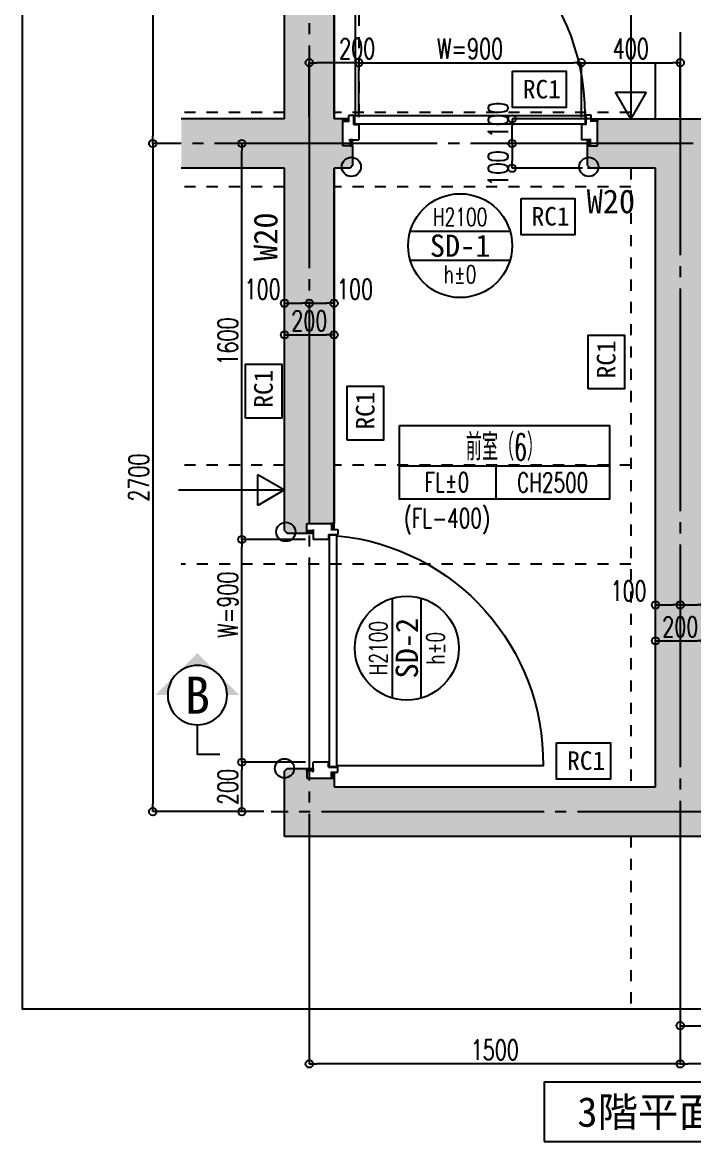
# Model space of a CAD drawing. Extents: x -229451 to 47804, y -161247 to 19812.
# Drawn here: x 10228 to 12942, y 2823 to 7345 of the extents above; entities that cross this region are included whole.
import ezdxf
from ezdxf.enums import TextEntityAlignment as Align

# ---------------------------------------------------------------- set-up
doc = ezdxf.new("R2010")
doc.units = 0
doc.header["$LTSCALE"] = 450
doc.linetypes.add('CENTER2', pattern=[2.3, 2, -0.1, 0.1, -0.1])
doc.linetypes.add('HIDDEN3', pattern=[0.2, 0.1, -0.1])
doc.layers.get('0').update_dxf_attribs({"linetype": 'CONTINUOUS'})
doc.layers.get('DEFPOINTS').update_dxf_attribs({"linetype": 'CONTINUOUS'})
doc.layers.add('E0_図面枠B_OFF', color=255, linetype='CONTINUOUS', plot=False)
for name, color, linetype in [('E1_文字（平天）', 3, 'CONTINUOUS'), ('E2_室名', 40, 'CONTINUOUS'), ('E6_面取り記号', 4, 'CONTINUOUS'), ('G1_ハッチング', 251, 'CONTINUOUS'), ('H寸法', 3, 'CONTINUOUS'), ('IB_壁芯', 2, 'CENTER2'), ('IC1_寸法', 3, 'CONTINUOUS'), ('ID1_躯体', 7, 'CONTINUOUS'), ('ID7_打放し表示', 231, 'UTILDN'), ('JA4_壁記号', 4, 'CONTINUOUS'), ('JA5_壁仕上記号', 4, 'CONTINUOUS'), ('JA6_建具記号', 4, 'CONTINUOUS'), ('JA7_切断記号', 241, 'CONTINUOUS'), ('JJ1_建具', 1, 'CONTINUOUS'), ('JJ2_建具枠', 3, 'CONTINUOUS'), ('JK1_家具', 1, 'CONTINUOUS'), ('KA2_躯体見下線_梁点線', 8, 'HIDDEN3')]:
    doc.layers.add(name, color=color, linetype=linetype)
doc.styles.add('toda-A (0.7)', font='romans.shx', dxfattribs={"width": 0.7, "bigfont": 'extfont.shx'})
doc.styles.add('toda-G', font='')
doc.styles.get('toda-G').set_extended_font_data('MS Gothic')
doc.linetypes.add('UTILDN', pattern='A,5e-13,[130,ltypeshp.shx,S=0.45,R=0,X=0,Y=-0.45],0,-3', length=3)
doc.dimstyles.new('toda 1：30', dxfattribs={"dimscale": 30, "dimtxt": 2.7, "dimasz": 1, "dimexe": 0, "dimexo": 1, "dimgap": 0, "dimtad": 0, "dimdec": 3, "dimzin": 12, "dimdsep": 46, "dimtxsty": 'toda-A (0.7)', "dimblk": 'ORIGIN', "dimcen": 2.5, "dimclrd": 256, "dimclre": 256, "dimclrt": 7, "dimadec": 0, "dimazin": 0, "dimtfac": 1, "dimtdec": 3, "dimtix": 1, "dimtmove": 2, "dimatfit": 3, "dimldrblk": 'ORIGIN', "dimfxl": 0, "dimtvp": 0.7, "dimtolj": 1, "dimtzin": 0, "dimarcsym": 0})

# ---------------------------------------------------------------- blocks, each defined once
blk = doc.blocks.new('建具符号')
at = {"layer": 'JA6_建具記号'}
for p, q in [((-336.2, 97.2), (336.2, 97.2)), ((-336.2, -97.2), (336.2, -97.2))]:
    blk.add_line(p, q, dxfattribs=at)
blk.add_circle((0, 0), 350, dxfattribs=at)
at = {"layer": 'JA6_建具記号', "style": 'toda-A (0.7)', "width": 0.7}
for tag, p in [('開口高さ', (0, 192.8)), ('開口下端', (0, -192.8))]:
    blk.add_attdef(tag, text='', height=120, dxfattribs=at).set_placement(p, align=Align.MIDDLE)
at = {"layer": 'JA6_建具記号', "style": 'toda-G'}
blk.add_attdef('建具符号', text='', height=150, dxfattribs=at).set_placement((0, 0), align=Align.MIDDLE)
blk = doc.blocks.new('_Origin')
at = {"color": 0, "linetype": 'ByBlock', "lineweight": -2}
blk.add_line((0, 0), (-1, 0), dxfattribs=at)
blk.add_circle((0, 0), 0.5, dxfattribs=at)
blk = doc.blocks.new('*D107')
at = {"layer": 'DEFPOINTS', "color": 0, "transparency": 16777216}
for p in [(11115, 4355.9), (11402.8, 4355.9), (11233.4, 4155.9)]:
    blk.add_point(p, dxfattribs=at)
at = {"layer": 'H寸法', "linetype": 'CENTER2', "lineweight": -2, "transparency": 16777216}
for p, q in [((11372.8, 4355.9), (11115, 4355.9)), ((11203.4, 4155.9), (11115, 4155.9))]:
    blk.add_line(p, q, dxfattribs=at)
at = {"layer": 'H寸法', "lineweight": -2, "transparency": 16777216}
blk.add_line((11115, 4185.9), (11115, 4325.9), dxfattribs=at)
at = {"layer": 'H寸法', "lineweight": -2, "transparency": 16777216, "xscale": 30, "yscale": 30, "zscale": 30}
for p, rotation in [((11115, 4355.9), 90), ((11115, 4155.9), 270)]:
    blk.add_blockref('_Origin', p, dxfattribs=dict(at, rotation=rotation))
at = {"layer": 'H寸法', "color": 7, "transparency": 16777216, "insert": (11058.3, 4255.9), "char_height": 81, "attachment_point": 5, "rotation": 90, "style": 'toda-A (0.7)'}
blk.add_mtext('\\A1;200', dxfattribs=at)
blk = doc.blocks.new('*D108')
at = {"layer": 'DEFPOINTS', "color": 0, "transparency": 16777216}
for p in [(11115, 5255.9), (11402.8, 5255.9), (11402.8, 4355.9)]:
    blk.add_point(p, dxfattribs=at)
at = {"layer": 'IC1_寸法', "lineweight": -2, "transparency": 16777216}
for p, q in [((11372.8, 5255.9), (11115, 5255.9)), ((11115, 4385.9), (11115, 5225.9)), ((11372.8, 4355.9), (11115, 4355.9))]:
    blk.add_line(p, q, dxfattribs=at)
at = {"layer": 'IC1_寸法', "lineweight": -2, "transparency": 16777216, "xscale": 30, "yscale": 30, "zscale": 30}
for p, rotation in [((11115, 5255.9), 90), ((11115, 4355.9), 270)]:
    blk.add_blockref('_Origin', p, dxfattribs=dict(at, rotation=rotation))
at = {"layer": 'IC1_寸法', "color": 7, "transparency": 16777216, "insert": (11058.3, 4992.4), "char_height": 81, "attachment_point": 5, "rotation": 90, "style": 'toda-A (0.7)'}
blk.add_mtext('\\A1;W=900', dxfattribs=at)
blk = doc.blocks.new('*D109')
at = {"layer": 'DEFPOINTS', "color": 0, "transparency": 16777216}
for p in [(11115, 6855.9), (11161.2, 6855.9), (11402.8, 5255.9)]:
    blk.add_point(p, dxfattribs=at)
at = {"layer": 'H寸法', "linetype": 'CENTER2', "lineweight": -2, "transparency": 16777216}
for p, q in [((11131.2, 6855.9), (11115, 6855.9)), ((11372.8, 5255.9), (11115, 5255.9))]:
    blk.add_line(p, q, dxfattribs=at)
at = {"layer": 'H寸法', "lineweight": -2, "transparency": 16777216}
blk.add_line((11115, 5285.9), (11115, 6825.9), dxfattribs=at)
at = {"layer": 'H寸法', "lineweight": -2, "transparency": 16777216, "xscale": 30, "yscale": 30, "zscale": 30}
for p, rotation in [((11115, 6855.9), 90), ((11115, 5255.9), 270)]:
    blk.add_blockref('_Origin', p, dxfattribs=dict(at, rotation=rotation))
at = {"layer": 'H寸法', "color": 7, "transparency": 16777216, "insert": (11058.3, 6055.9), "char_height": 81, "attachment_point": 5, "rotation": 90, "style": 'toda-A (0.7)'}
blk.add_mtext('\\A1;1600', dxfattribs=at)
blk = doc.blocks.new('*D113')
at = {"layer": 'DEFPOINTS', "color": 0, "transparency": 16777216}
for p in [(12787.8, 5029), (12887.8, 5029), (12887.8, 4991.3)]:
    blk.add_point(p, dxfattribs=at)
at = {"layer": 'H寸法', "linetype": 'CENTER2', "lineweight": -2, "transparency": 16777216}
for p, q in [((12787.8, 4999), (12787.8, 4991.3)), ((12887.8, 4999), (12887.8, 4991.3))]:
    blk.add_line(p, q, dxfattribs=at)
at = {"layer": 'H寸法', "lineweight": -2, "transparency": 16777216}
blk.add_line((12817.8, 4991.3), (12857.8, 4991.3), dxfattribs=at)
at = {"layer": 'H寸法', "lineweight": -2, "transparency": 16777216, "xscale": 30, "yscale": 30, "zscale": 30, "rotation": 180}
blk.add_blockref('_Origin', (12787.8, 4991.3), dxfattribs=at)
at = {"layer": 'H寸法', "lineweight": -2, "transparency": 16777216, "xscale": 30, "yscale": 30, "zscale": 30}
blk.add_blockref('_Origin', (12887.8, 4991.3), dxfattribs=at)
at = {"layer": 'H寸法', "color": 7, "transparency": 16777216, "insert": (12678.7, 5048), "char_height": 81, "attachment_point": 5, "style": 'toda-A (0.7)'}
blk.add_mtext('\\A1;100', dxfattribs=at)
blk = doc.blocks.new('*D114')
at = {"layer": 'DEFPOINTS', "color": 0, "transparency": 16777216}
for p in [(12887.8, 5029), (12987.8, 5029), (12987.8, 4991.3)]:
    blk.add_point(p, dxfattribs=at)
at = {"layer": 'H寸法', "linetype": 'CENTER2', "lineweight": -2, "transparency": 16777216}
for p, q in [((12887.8, 4999), (12887.8, 4991.3)), ((12987.8, 4999), (12987.8, 4991.3))]:
    blk.add_line(p, q, dxfattribs=at)
at = {"layer": 'H寸法', "lineweight": -2, "transparency": 16777216}
blk.add_line((12917.8, 4991.3), (12957.8, 4991.3), dxfattribs=at)
at = {"layer": 'H寸法', "lineweight": -2, "transparency": 16777216, "xscale": 30, "yscale": 30, "zscale": 30, "rotation": 180}
blk.add_blockref('_Origin', (12887.8, 4991.3), dxfattribs=at)
at = {"layer": 'H寸法', "lineweight": -2, "transparency": 16777216, "xscale": 30, "yscale": 30, "zscale": 30}
blk.add_blockref('_Origin', (12987.8, 4991.3), dxfattribs=at)
at = {"layer": 'H寸法', "color": 7, "transparency": 16777216, "insert": (13097.4, 5048), "char_height": 81, "attachment_point": 5, "style": 'toda-A (0.7)'}
blk.add_mtext('\\A1;100', dxfattribs=at)
blk = doc.blocks.new('*D115')
at = {"layer": 'DEFPOINTS', "color": 0, "transparency": 16777216}
for p in [(12787.8, 4871.4), (12987.8, 4871.4), (12987.8, 4846.3)]:
    blk.add_point(p, dxfattribs=at)
at = {"layer": 'H寸法', "linetype": 'CENTER2', "lineweight": -2, "transparency": 16777216}
for p, q in [((12787.8, 4841.4), (12787.8, 4846.3)), ((12987.8, 4841.4), (12987.8, 4846.3))]:
    blk.add_line(p, q, dxfattribs=at)
at = {"layer": 'H寸法', "lineweight": -2, "transparency": 16777216}
blk.add_line((12817.8, 4846.3), (12957.8, 4846.3), dxfattribs=at)
at = {"layer": 'H寸法', "lineweight": -2, "transparency": 16777216, "xscale": 30, "yscale": 30, "zscale": 30, "rotation": 180}
blk.add_blockref('_Origin', (12787.8, 4846.3), dxfattribs=at)
at = {"layer": 'H寸法', "lineweight": -2, "transparency": 16777216, "xscale": 30, "yscale": 30, "zscale": 30}
blk.add_blockref('_Origin', (12987.8, 4846.3), dxfattribs=at)
at = {"layer": 'H寸法', "color": 7, "transparency": 16777216, "insert": (12887.8, 4903), "char_height": 81, "attachment_point": 5, "style": 'toda-A (0.7)'}
blk.add_mtext('\\A1;200', dxfattribs=at)
blk = doc.blocks.new('*D123')
at = {"layer": 'DEFPOINTS', "color": 0, "transparency": 16777216}
for p in [(11287.8, 6237.4), (11387.8, 6237.4), (11387.8, 6210.3)]:
    blk.add_point(p, dxfattribs=at)
at = {"layer": 'H寸法', "linetype": 'CENTER2', "lineweight": -2, "transparency": 16777216}
for p, q in [((11287.8, 6207.4), (11287.8, 6210.3)), ((11387.8, 6207.4), (11387.8, 6210.3))]:
    blk.add_line(p, q, dxfattribs=at)
at = {"layer": 'H寸法', "lineweight": -2, "transparency": 16777216}
blk.add_line((11317.8, 6210.3), (11357.8, 6210.3), dxfattribs=at)
at = {"layer": 'H寸法', "lineweight": -2, "transparency": 16777216, "xscale": 30, "yscale": 30, "zscale": 30, "rotation": 180}
blk.add_blockref('_Origin', (11287.8, 6210.3), dxfattribs=at)
at = {"layer": 'H寸法', "lineweight": -2, "transparency": 16777216, "xscale": 30, "yscale": 30, "zscale": 30}
blk.add_blockref('_Origin', (11387.8, 6210.3), dxfattribs=at)
at = {"layer": 'H寸法', "color": 7, "transparency": 16777216, "insert": (11199.4, 6267), "char_height": 81, "attachment_point": 5, "style": 'toda-A (0.7)'}
blk.add_mtext('\\A1;100', dxfattribs=at)
blk = doc.blocks.new('*D124')
at = {"layer": 'DEFPOINTS', "color": 0, "transparency": 16777216}
for p in [(11387.8, 6246.1), (11487.8, 6246.1), (11487.8, 6210.3)]:
    blk.add_point(p, dxfattribs=at)
at = {"layer": 'H寸法', "linetype": 'CENTER2', "lineweight": -2, "transparency": 16777216}
for p, q in [((11387.8, 6216.1), (11387.8, 6210.3)), ((11487.8, 6216.1), (11487.8, 6210.3))]:
    blk.add_line(p, q, dxfattribs=at)
at = {"layer": 'H寸法', "lineweight": -2, "transparency": 16777216}
blk.add_line((11417.8, 6210.3), (11457.8, 6210.3), dxfattribs=at)
at = {"layer": 'H寸法', "lineweight": -2, "transparency": 16777216, "xscale": 30, "yscale": 30, "zscale": 30, "rotation": 180}
blk.add_blockref('_Origin', (11387.8, 6210.3), dxfattribs=at)
at = {"layer": 'H寸法', "lineweight": -2, "transparency": 16777216, "xscale": 30, "yscale": 30, "zscale": 30}
blk.add_blockref('_Origin', (11487.8, 6210.3), dxfattribs=at)
at = {"layer": 'H寸法', "color": 7, "transparency": 16777216, "insert": (11572.8, 6267), "char_height": 81, "attachment_point": 5, "style": 'toda-A (0.7)'}
blk.add_mtext('\\A1;100', dxfattribs=at)
blk = doc.blocks.new('*D125')
at = {"layer": 'DEFPOINTS', "color": 0, "transparency": 16777216}
for p in [(11287.8, 6125.2), (11487.8, 6125.2), (11487.8, 6082.6)]:
    blk.add_point(p, dxfattribs=at)
at = {"layer": 'H寸法', "linetype": 'CENTER2', "lineweight": -2, "transparency": 16777216}
for p, q in [((11287.8, 6095.2), (11287.8, 6082.6)), ((11487.8, 6095.2), (11487.8, 6082.6))]:
    blk.add_line(p, q, dxfattribs=at)
at = {"layer": 'H寸法', "lineweight": -2, "transparency": 16777216}
blk.add_line((11317.8, 6082.6), (11457.8, 6082.6), dxfattribs=at)
at = {"layer": 'H寸法', "lineweight": -2, "transparency": 16777216, "xscale": 30, "yscale": 30, "zscale": 30, "rotation": 180}
blk.add_blockref('_Origin', (11287.8, 6082.6), dxfattribs=at)
at = {"layer": 'H寸法', "lineweight": -2, "transparency": 16777216, "xscale": 30, "yscale": 30, "zscale": 30}
blk.add_blockref('_Origin', (11487.8, 6082.6), dxfattribs=at)
at = {"layer": 'H寸法', "color": 7, "transparency": 16777216, "insert": (11387.8, 6139.3), "char_height": 81, "attachment_point": 5, "style": 'toda-A (0.7)'}
blk.add_mtext('\\A1;200', dxfattribs=at)
blk = doc.blocks.new('*D133')
at = {"layer": 'DEFPOINTS', "color": 0, "transparency": 16777216}
for p in [(12487.8, 7182.5), (11587.8, 6932.9), (12487.8, 6932.9)]:
    blk.add_point(p, dxfattribs=at)
at = {"layer": 'IC1_寸法', "lineweight": -2, "transparency": 16777216}
for p, q in [((11587.8, 6962.9), (11587.8, 7182.5)), ((11617.8, 7182.5), (12457.8, 7182.5)), ((12487.8, 6962.9), (12487.8, 7182.5))]:
    blk.add_line(p, q, dxfattribs=at)
at = {"layer": 'IC1_寸法', "lineweight": -2, "transparency": 16777216, "xscale": 30, "yscale": 30, "zscale": 30, "rotation": 180}
blk.add_blockref('_Origin', (11587.8, 7182.5), dxfattribs=at)
at = {"layer": 'IC1_寸法', "lineweight": -2, "transparency": 16777216, "xscale": 30, "yscale": 30, "zscale": 30}
blk.add_blockref('_Origin', (12487.8, 7182.5), dxfattribs=at)
at = {"layer": 'IC1_寸法', "color": 7, "transparency": 16777216, "insert": (12037.8, 7239.2), "char_height": 81, "attachment_point": 5, "style": 'toda-A (0.7)'}
blk.add_mtext('\\A1;W=900', dxfattribs=at)
blk = doc.blocks.new('*D134')
at = {"layer": 'DEFPOINTS', "color": 0, "transparency": 16777216}
for p in [(11387.8, 7182.5), (11387.8, 6932.9), (11587.8, 6932.9)]:
    blk.add_point(p, dxfattribs=at)
at = {"layer": 'H寸法', "linetype": 'CENTER2', "lineweight": -2, "transparency": 16777216}
for p, q in [((11387.8, 6962.9), (11387.8, 7182.5)), ((11587.8, 6962.9), (11587.8, 7182.5))]:
    blk.add_line(p, q, dxfattribs=at)
at = {"layer": 'H寸法', "lineweight": -2, "transparency": 16777216}
blk.add_line((11557.8, 7182.5), (11417.8, 7182.5), dxfattribs=at)
at = {"layer": 'H寸法', "lineweight": -2, "transparency": 16777216, "xscale": 30, "yscale": 30, "zscale": 30, "rotation": 180}
blk.add_blockref('_Origin', (11387.8, 7182.5), dxfattribs=at)
at = {"layer": 'H寸法', "lineweight": -2, "transparency": 16777216, "xscale": 30, "yscale": 30, "zscale": 30}
blk.add_blockref('_Origin', (11587.8, 7182.5), dxfattribs=at)
at = {"layer": 'H寸法', "color": 7, "transparency": 16777216, "insert": (11581.3, 7239.2), "char_height": 81, "attachment_point": 5, "style": 'toda-A (0.7)'}
blk.add_mtext('\\A1;200', dxfattribs=at)
blk = doc.blocks.new('*D343')
at = {"layer": 'DEFPOINTS', "color": 0, "transparency": 16777216}
for p in [(12887.8, 7182.5), (12487.8, 6932.9), (12887.8, 6932.9)]:
    blk.add_point(p, dxfattribs=at)
at = {"layer": 'H寸法', "linetype": 'CENTER2', "lineweight": -2, "transparency": 16777216}
for p, q in [((12487.8, 6962.9), (12487.8, 7182.5)), ((12887.8, 6962.9), (12887.8, 7182.5))]:
    blk.add_line(p, q, dxfattribs=at)
at = {"layer": 'H寸法', "lineweight": -2, "transparency": 16777216}
blk.add_line((12517.8, 7182.5), (12857.8, 7182.5), dxfattribs=at)
at = {"layer": 'H寸法', "lineweight": -2, "transparency": 16777216, "xscale": 30, "yscale": 30, "zscale": 30, "rotation": 180}
blk.add_blockref('_Origin', (12487.8, 7182.5), dxfattribs=at)
at = {"layer": 'H寸法', "lineweight": -2, "transparency": 16777216, "xscale": 30, "yscale": 30, "zscale": 30}
blk.add_blockref('_Origin', (12887.8, 7182.5), dxfattribs=at)
at = {"layer": 'H寸法', "color": 7, "transparency": 16777216, "insert": (12687.8, 7239.2), "char_height": 81, "attachment_point": 5, "style": 'toda-A (0.7)'}
blk.add_mtext('\\A1;400', dxfattribs=at)
blk = doc.blocks.new('切断記号（小）')
at = {"layer": 'JA7_切断記号', "ltscale": 10}
h = blk.add_hatch(color=256, dxfattribs=at)
h.paths.add_polyline_path([(84.9, 84.9), (169.7, 0), (120, 0, 0.198912)])
h.paths.add_polyline_path([(-84.9, 84.9), (0, 169.7), (84.9, 84.9, 0.414214)])
h.paths.add_polyline_path([(-84.9, 84.9, 0.198912), (-120, 0), (-169.7, 0)])
blk.add_circle((0, 0), 120, dxfattribs=at)
at = {"layer": 'JA7_切断記号', "style": 'toda-G'}
blk.add_attdef('切断符号（小）', text='', height=150, dxfattribs=at).set_placement((0, 0), align=Align.MIDDLE)
blk = doc.blocks.new('*D405')
at = {"layer": 'DEFPOINTS', "color": 0, "transparency": 16777216}
for p in [(10808.2, 8355.9), (10754.8, 6855.9), (10808.2, 6855.9)]:
    blk.add_point(p, dxfattribs=at)
at = {"layer": 'H寸法', "linetype": 'CENTER2', "lineweight": -2, "transparency": 16777216}
for p, q in [((10778.2, 8355.9), (10754.8, 8355.9)), ((10778.2, 6855.9), (10754.8, 6855.9))]:
    blk.add_line(p, q, dxfattribs=at)
at = {"layer": 'H寸法', "lineweight": -2, "transparency": 16777216}
blk.add_line((10754.8, 8325.9), (10754.8, 6885.9), dxfattribs=at)
at = {"layer": 'H寸法', "lineweight": -2, "transparency": 16777216, "xscale": 30, "yscale": 30, "zscale": 30}
for p, rotation in [((10754.8, 8355.9), 90), ((10754.8, 6855.9), 270)]:
    blk.add_blockref('_Origin', p, dxfattribs=dict(at, rotation=rotation))
at = {"layer": 'H寸法', "color": 7, "transparency": 16777216, "insert": (10698.1, 7605.9), "char_height": 81, "attachment_point": 5, "rotation": 90, "style": 'toda-A (0.7)'}
blk.add_mtext('\\A1;1500', dxfattribs=at)
blk = doc.blocks.new('*D407')
at = {"layer": 'DEFPOINTS', "color": 0, "transparency": 16777216}
for p in [(15487.8, 3471.5), (12887.8, 3435.9), (12887.8, 3136.5)]:
    blk.add_point(p, dxfattribs=at)
at = {"layer": 'H寸法', "linetype": 'CENTER2', "lineweight": -2, "transparency": 16777216}
for p, q in [((15487.8, 3441.5), (15487.8, 3136.5)), ((12887.8, 3405.9), (12887.8, 3136.5))]:
    blk.add_line(p, q, dxfattribs=at)
at = {"layer": 'H寸法', "lineweight": -2, "transparency": 16777216}
blk.add_line((15457.8, 3136.5), (12917.8, 3136.5), dxfattribs=at)
at = {"layer": 'H寸法', "lineweight": -2, "transparency": 16777216, "xscale": 30, "yscale": 30, "zscale": 30, "rotation": 180}
blk.add_blockref('_Origin', (12887.8, 3136.5), dxfattribs=at)
at = {"layer": 'H寸法', "lineweight": -2, "transparency": 16777216, "xscale": 30, "yscale": 30, "zscale": 30}
blk.add_blockref('_Origin', (15487.8, 3136.5), dxfattribs=at)
at = {"layer": 'H寸法', "color": 7, "transparency": 16777216, "insert": (14187.8, 3193.2), "char_height": 81, "attachment_point": 5, "style": 'toda-A (0.7)'}
blk.add_mtext('\\A1;2600', dxfattribs=at)
blk = doc.blocks.new('*D408')
at = {"layer": 'DEFPOINTS', "color": 0, "transparency": 16777216}
for p in [(11387.8, 3501.2), (12887.8, 3435.9), (11387.8, 3136.5)]:
    blk.add_point(p, dxfattribs=at)
at = {"layer": 'H寸法', "linetype": 'CENTER2', "lineweight": -2, "transparency": 16777216}
for p, q in [((11387.8, 3471.2), (11387.8, 3136.5)), ((12887.8, 3405.9), (12887.8, 3136.5))]:
    blk.add_line(p, q, dxfattribs=at)
at = {"layer": 'H寸法', "lineweight": -2, "transparency": 16777216}
blk.add_line((12857.8, 3136.5), (11417.8, 3136.5), dxfattribs=at)
at = {"layer": 'H寸法', "lineweight": -2, "transparency": 16777216, "xscale": 30, "yscale": 30, "zscale": 30, "rotation": 180}
blk.add_blockref('_Origin', (11387.8, 3136.5), dxfattribs=at)
at = {"layer": 'H寸法', "lineweight": -2, "transparency": 16777216, "xscale": 30, "yscale": 30, "zscale": 30}
blk.add_blockref('_Origin', (12887.8, 3136.5), dxfattribs=at)
at = {"layer": 'H寸法', "color": 7, "transparency": 16777216, "insert": (12137.8, 3193.2), "char_height": 81, "attachment_point": 5, "style": 'toda-A (0.7)'}
blk.add_mtext('\\A1;1500', dxfattribs=at)
blk = doc.blocks.new('*D423')
at = {"layer": 'DEFPOINTS', "color": 0, "transparency": 16777216}
for p in [(10808.2, 6855.9), (10754.8, 4155.9), (11233.4, 4155.9)]:
    blk.add_point(p, dxfattribs=at)
at = {"layer": 'H寸法', "linetype": 'CENTER2', "lineweight": -2, "transparency": 16777216}
for p, q in [((10778.2, 6855.9), (10754.8, 6855.9)), ((11203.4, 4155.9), (10754.8, 4155.9))]:
    blk.add_line(p, q, dxfattribs=at)
at = {"layer": 'H寸法', "lineweight": -2, "transparency": 16777216}
blk.add_line((10754.8, 6825.9), (10754.8, 4185.9), dxfattribs=at)
at = {"layer": 'H寸法', "lineweight": -2, "transparency": 16777216, "xscale": 30, "yscale": 30, "zscale": 30}
for p, rotation in [((10754.8, 6855.9), 90), ((10754.8, 4155.9), 270)]:
    blk.add_blockref('_Origin', p, dxfattribs=dict(at, rotation=rotation))
at = {"layer": 'H寸法', "color": 7, "transparency": 16777216, "insert": (10698.1, 5505.9), "char_height": 81, "attachment_point": 5, "rotation": 90, "style": 'toda-A (0.7)'}
blk.add_mtext('\\A1;2700', dxfattribs=at)
blk = doc.blocks.new('壁仕上記号Ｓ')
at = {"layer": 'JA5_壁仕上記号'}
blk.add_lwpolyline([(-99.3, 60.2), (82.2, 60.2), (82.2, -62.1), (-99.3, -62.1)], close=True, dxfattribs=at)
at = {"layer": 'JA5_壁仕上記号', "style": 'toda-G'}
blk.add_attdef('壁仕上符号', text='', height=135, dxfattribs=at).set_placement((0, 0), align=Align.MIDDLE)
blk = doc.blocks.new('*D480')
at = {"layer": 'DEFPOINTS', "color": 0, "transparency": 16777216}
for p in [(12237.4, 6855.9), (12207.6, 6755.9), (12522.9, 6755.9)]:
    blk.add_point(p, dxfattribs=at)
at = {"layer": 'H寸法', "linetype": 'CENTER2', "lineweight": -2, "transparency": 16777216}
for p, q in [((12207.4, 6855.9), (12207.6, 6855.9)), ((12492.9, 6755.9), (12207.6, 6755.9))]:
    blk.add_line(p, q, dxfattribs=at)
at = {"layer": 'H寸法', "lineweight": -2, "transparency": 16777216}
blk.add_line((12207.6, 6825.9), (12207.6, 6785.9), dxfattribs=at)
at = {"layer": 'H寸法', "lineweight": -2, "transparency": 16777216, "xscale": 30, "yscale": 30, "zscale": 30}
for p, rotation in [((12207.6, 6855.9), 90), ((12207.6, 6755.9), 270)]:
    blk.add_blockref('_Origin', p, dxfattribs=dict(at, rotation=rotation))
at = {"layer": 'H寸法', "color": 7, "transparency": 16777216, "insert": (12150.9, 6755), "char_height": 81, "attachment_point": 5, "rotation": 90, "style": 'toda-A (0.7)'}
blk.add_mtext('\\A1;100', dxfattribs=at)
blk = doc.blocks.new('*D481')
at = {"layer": 'DEFPOINTS', "color": 0, "transparency": 16777216}
for p in [(12207.6, 6955.9), (12552.8, 6955.9), (12237.4, 6855.9)]:
    blk.add_point(p, dxfattribs=at)
at = {"layer": 'H寸法', "linetype": 'CENTER2', "lineweight": -2, "transparency": 16777216}
for p, q in [((12522.8, 6955.9), (12207.6, 6955.9)), ((12207.4, 6855.9), (12207.6, 6855.9))]:
    blk.add_line(p, q, dxfattribs=at)
at = {"layer": 'H寸法', "lineweight": -2, "transparency": 16777216}
blk.add_line((12207.6, 6885.9), (12207.6, 6925.9), dxfattribs=at)
at = {"layer": 'H寸法', "lineweight": -2, "transparency": 16777216, "xscale": 30, "yscale": 30, "zscale": 30}
for p, rotation in [((12207.6, 6955.9), 90), ((12207.6, 6855.9), 270)]:
    blk.add_blockref('_Origin', p, dxfattribs=dict(at, rotation=rotation))
at = {"layer": 'H寸法', "color": 7, "transparency": 16777216, "insert": (12150.9, 6950.9), "char_height": 81, "attachment_point": 5, "rotation": 90, "style": 'toda-A (0.7)'}
blk.add_mtext('\\A1;100', dxfattribs=at)
blk = doc.blocks.new('*D487')
at = {"layer": 'DEFPOINTS', "color": 0, "transparency": 16777216}
for p in [(12887.8, 3358.2), (15087.8, 3358.2), (15087.8, 3291)]:
    blk.add_point(p, dxfattribs=at)
at = {"layer": 'H寸法', "linetype": 'CENTER2', "lineweight": -2, "transparency": 16777216}
for p, q in [((12887.8, 3328.2), (12887.8, 3291)), ((15087.8, 3328.2), (15087.8, 3291))]:
    blk.add_line(p, q, dxfattribs=at)
at = {"layer": 'H寸法', "lineweight": -2, "transparency": 16777216}
blk.add_line((12917.8, 3291), (15057.8, 3291), dxfattribs=at)
at = {"layer": 'H寸法', "lineweight": -2, "transparency": 16777216, "xscale": 30, "yscale": 30, "zscale": 30, "rotation": 180}
blk.add_blockref('_Origin', (12887.8, 3291), dxfattribs=at)
at = {"layer": 'H寸法', "lineweight": -2, "transparency": 16777216, "xscale": 30, "yscale": 30, "zscale": 30}
blk.add_blockref('_Origin', (15087.8, 3291), dxfattribs=at)
at = {"layer": 'H寸法', "color": 7, "transparency": 16777216, "insert": (13987.8, 3347.7), "char_height": 81, "attachment_point": 5, "style": 'toda-A (0.7)'}
blk.add_mtext('\\A1;2200', dxfattribs=at)
blk = doc.blocks.new('室名記号')
at = {"layer": 'E2_室名', "linetype": 'Continuous'}
for p, q in [((-1415.4, 225), (0, 225)), ((-764.8, 225), (-764.8, 0))]:
    blk.add_line(p, q, dxfattribs=at)
blk.add_lwpolyline([(-1415.4, 495.8), (0, 495.8), (0, 0), (-1415.4, 0)], close=True, dxfattribs=at)
at = {"layer": 'E2_室名', "style": 'toda-A (0.7)', "width": 0.7}
for tag, height, p in [('室名', 180, (-707.7, 360.4)), ('仕上レベル', 130, (-1095, 114.2)), ('天井高さ', 130, (-382.4, 112.5)), ('CON天レベル', 130, (-1095, -136.8))]:
    blk.add_attdef(tag, text='', height=height, dxfattribs=at).set_placement(p, align=Align.MIDDLE)

msp = doc.modelspace()

# ---------------------------------------------------------------- hatches: boundary and pattern name
at = {"layer": 'G1_ハッチング'}
h = msp.add_hatch(color=256, dxfattribs=at)
h.paths.add_polyline_path([(16007.809, 8535.8917), (16157.2461, 8535.8917), (16157.2461, 8875.8917), (16007.809, 8875.8917), (16007.809, 9322.384), (15687.809, 9322.384), (15687.809, 8855.8917), (14922.8946, 8855.8917), (14912.809, 8844.7885), (14912.809, 8665.8917), (14952.809, 8665.8917), (14952.809, 8555.8917), (14987.809, 8555.8917), (14987.809, 7791.9949), (14997.8946, 7780.8917), (15097.809, 7780.8917), (15097.809, 7820.8917), (15207.809, 7820.8917), (15207.809, 7835.8917), (16007.809, 7835.8917)])
h.paths.add_polyline_path([(13922.809, 8665.8917), (13962.809, 8665.8917), (13962.809, 8844.7885), (13952.7234, 8855.8917), (13887.809, 8855.8917), (13887.809, 9322.384), (13687.809, 9322.384), (13687.809, 8855.8917), (10870.0266, 8855.8917), (10870.0266, 8555.8917), (11287.809, 8555.8917), (11287.809, 6955.8917), (10870.0266, 6955.8917), (10870.0266, 6755.8917), (11287.809, 6755.8917), (11287.809, 5291.9949), (11297.8946, 5280.8917), (11377.809, 5280.8917), (11377.809, 5320.8917), (11487.809, 5320.8917), (11487.809, 6755.8917), (11552.7234, 6755.8917), (11562.809, 6766.9949), (11562.809, 6845.8917), (11522.809, 6845.8917), (11522.809, 6955.8917), (11487.809, 6955.8917), (11487.809, 8555.8917), (13922.809, 8555.8917)])
h.paths.add_polyline_path([(15207.809, 6790.8917), (15097.809, 6790.8917), (15097.809, 6830.8917), (14997.8946, 6830.8917), (14987.809, 6819.7885), (14987.809, 4255.8917), (12987.809, 4255.8917), (12987.809, 6945.8061), (12976.7058, 6955.8917), (12552.809, 6955.8917), (12552.809, 6845.8917), (12512.809, 6845.8917), (12512.809, 6766.9949), (12522.8946, 6755.8917), (12787.809, 6755.8917), (12787.809, 4255.8917), (11487.809, 4255.8917), (11487.809, 4290.8917), (11377.809, 4290.8917), (11377.809, 4330.8917), (11297.8946, 4330.8917), (11287.809, 4319.7885), (11287.809, 4055.8917), (14987.809, 4055.8917), (14987.809, 3358.161), (15207.809, 3358.161)])
at = {"layer": 'JJ2_建具枠'}
h = msp.add_hatch(dxfattribs=at)
h.set_pattern_fill('ANSI37', color=256, scale=30, angle=180)
h.set_pattern_definition([(225, (122708.0983, 7641.58), (2.65165043, -2.65165043), []), (315, (122708.0983, 7641.58), (2.65165043, 2.65165043), [])])
h.paths.add_polyline_path([(11522.809, 6955.8917), (11547.809, 6955.8917), (11547.809, 6945.8917), (11522.809, 6945.8917)])
h = msp.add_hatch(dxfattribs=at)
h.set_pattern_fill('ANSI37', color=256, scale=30, angle=180)
h.set_pattern_definition([(225, (123342.3536, 7641.58), (2.65165043, -2.65165043), []), (315, (123342.3536, 7641.58), (2.65165043, 2.65165043), [])])
h.paths.add_polyline_path([(12552.809, 6955.8917), (12527.809, 6955.8917), (12527.809, 6945.8917), (12552.809, 6945.8917)])
h = msp.add_hatch(dxfattribs=at)
h.set_pattern_fill('ANSI37', color=256, scale=30, angle=90)
h.set_pattern_definition([(135, (14234.7366, -106115.637), (-2.65165043, -2.65165043), []), (225, (14234.7366, -106115.637), (2.65165043, -2.65165043), [])])
h.paths.add_polyline_path([(11552.809, 6845.8917), (11552.809, 6870.8917), (11562.809, 6870.8917), (11562.809, 6845.8917)])
h = msp.add_hatch(dxfattribs=at)
h.set_pattern_fill('ANSI37', color=256, scale=30, angle=90)
h.set_pattern_definition([(135, (14868.992, -106115.637), (-2.65165043, -2.65165043), []), (225, (14868.992, -106115.637), (2.65165043, -2.65165043), [])])
h.paths.add_polyline_path([(12522.809, 6845.8917), (12522.809, 6870.8917), (12512.809, 6870.8917), (12512.809, 6845.8917)])
h = msp.add_hatch(dxfattribs=at)
h.set_pattern_fill('ANSI37', color=256, scale=30, angle=90)
h.set_pattern_definition([(135, (12173.497, -105864.3976), (-2.65165043, -2.65165043), []), (225, (12173.497, -105864.3976), (2.65165043, -2.65165043), [])])
h.paths.add_polyline_path([(11487.809, 5320.8917), (11487.809, 5295.8917), (11477.809, 5295.8917), (11477.809, 5320.8917)])
h = msp.add_hatch(dxfattribs=at)
h.set_pattern_fill('ANSI37', color=256, scale=30)
h.set_pattern_definition([(45, (-101583.7198, 2608.964), (-2.65165043, 2.65165043), []), (135, (-101583.7198, 2608.964), (-2.65165043, -2.65165043), [])])
h.paths.add_polyline_path([(11377.809, 5290.8917), (11402.809, 5290.8917), (11402.809, 5280.8917), (11377.809, 5280.8917)])
h = msp.add_hatch(dxfattribs=at)
h.set_pattern_fill('ANSI37', color=256, scale=30)
h.set_pattern_definition([(45, (-101583.7198, 1974.7088), (-2.65165043, 2.65165043), []), (135, (-101583.7198, 1974.7088), (-2.65165043, -2.65165043), [])])
h.paths.add_polyline_path([(11377.809, 4320.8917), (11402.809, 4320.8917), (11402.809, 4330.8917), (11377.809, 4330.8917)])
h = msp.add_hatch(dxfattribs=at)
h.set_pattern_fill('ANSI37', color=256, scale=30, angle=90)
h.set_pattern_definition([(135, (12173.497, -106498.653), (-2.65165043, -2.65165043), []), (225, (12173.497, -106498.653), (2.65165043, -2.65165043), [])])
h.paths.add_polyline_path([(11487.809, 4290.8917), (11487.809, 4315.8917), (11477.809, 4315.8917), (11477.809, 4290.8917)])

# ---------------------------------------------------------------- linework, layer by layer
at = {"layer": 'E0_図面枠B_OFF'}
msp.add_lwpolyline([(10227.7201, 9322.384), (16157.2461, 9322.384), (16157.2461, 3358.161), (10227.7201, 3358.161)], close=True, dxfattribs=at)
at = {"layer": 'E1_文字（平天）', "linetype": 'Continuous'}
msp.add_lwpolyline([(12337.7712, 2822.5914), (13680.206, 2822.5914), (13680.206, 3062.5915), (12337.7712, 3062.5915)], close=True, dxfattribs=at)
at = {"layer": 'E6_面取り記号'}
for centre in [(11557.7662, 6761.4433), (12517.8518, 6761.4433), (11292.8518, 5286.4433), (11287.809, 4330.8917)]:
    msp.add_circle(centre, 38.658, dxfattribs=at)
at = {"layer": 'IB_壁芯'}
for p, q in [((11387.809, 9322.384), (11387.809, 3266.3388)), ((12887.809, 7305.3289), (12887.809, 3266.3647)), ((12939.9304, 6855.8917), (10754.7804, 6855.8917)), ((15441.9726, 4155.8917), (11233.4192, 4155.8917))]:
    msp.add_line(p, q, dxfattribs=at)
at = {"layer": 'IC1_寸法'}
for points in [[(11570.809, 6967.8917), (11570.809, 6935.8917), (12504.809, 6935.8917), (12504.809, 6967.8917)], [(11499.809, 5272.8917), (11467.809, 5272.8917), (11467.809, 4338.8917), (11499.809, 4338.8917)]]:
    msp.add_lwpolyline(points, close=True, dxfattribs=at)
at = {"layer": 'ID1_躯体'}
for p, q in [((11287.809, 6955.8917), (11287.809, 8555.8917)), ((11487.809, 6955.8917), (11487.809, 8555.8917)), ((11287.809, 6955.8917), (10870.0266, 6955.8917)), ((11522.809, 6955.8917), (11487.809, 6955.8917)), ((11522.809, 6845.8917), (11522.809, 6955.8917)), ((12552.809, 6845.8917), (12552.809, 6955.8917)), ((12552.809, 6955.8917), (12976.7058, 6955.8917)), ((11562.809, 6845.8917), (11522.809, 6845.8917)), ((11562.809, 6845.8917), (11562.809, 6766.9949)), ((12512.809, 6766.9949), (12512.809, 6845.8917)), ((12512.809, 6845.8917), (12552.809, 6845.8917)), ((11287.809, 6755.8917), (10870.0266, 6755.8917)), ((11287.809, 5291.9949), (11287.809, 6755.8917)), ((11552.7234, 6755.8917), (11487.809, 6755.8917)), ((11487.809, 5320.8917), (11487.809, 6755.8917)), ((11562.809, 6766.9949), (11552.7234, 6755.8917)), ((12512.809, 6766.9949), (12522.8946, 6755.8917)), ((12787.809, 6755.8917), (12522.8946, 6755.8917)), ((12787.809, 4255.8917), (12787.809, 6755.8917)), ((11287.809, 5291.9949), (11297.8946, 5280.8917)), ((11377.809, 5320.8917), (11487.809, 5320.8917)), ((11297.8946, 5280.8917), (11377.809, 5280.8917)), ((11287.809, 4319.7885), (11297.8946, 4330.8917)), ((11287.809, 4055.8917), (11287.809, 4319.7885)), ((11297.8946, 4330.8917), (11377.809, 4330.8917)), ((11377.809, 4330.8917), (11377.809, 4290.8917)), ((11377.809, 4290.8917), (11487.809, 4290.8917)), ((11487.809, 4290.8917), (11487.809, 4255.8917)), ((11487.809, 4255.8917), (12787.809, 4255.8917)), ((14987.809, 4055.8917), (11287.809, 4055.8917))]:
    msp.add_line(p, q, dxfattribs=at)
at = {"layer": 'ID1_躯体', "extrusion": (-2.99952e-32, -1.22465e-16, -1)}
msp.add_line((11377.809, 5280.8917), (11377.809, 5320.8917), dxfattribs=at)
at = {"layer": 'ID7_打放し表示', "ltscale": 0.1}
for p, q in [((11487.809, 8555.8917), (11487.809, 6955.8917)), ((12787.809, 6955.8917), (12787.809, 7175.8917)), ((12552.809, 6955.8917), (12787.809, 6955.8917)), ((11287.809, 6755.8917), (10870.0266, 6755.8917)), ((11287.809, 5291.9949), (11287.809, 6755.8917)), ((11487.809, 6755.8917), (11487.809, 5320.8917)), ((12787.809, 6755.8917), (12512.809, 6755.8917)), ((12787.809, 4255.8917), (12787.809, 6755.8917)), ((11287.809, 4055.8917), (11287.809, 4319.7885)), ((11487.809, 4290.8917), (11487.809, 4255.8917)), ((11487.809, 4255.8917), (12787.809, 4255.8917)), ((14987.809, 4055.8917), (11287.809, 4055.8917))]:
    msp.add_line(p, q, dxfattribs=at)
at = {"layer": 'JA7_切断記号'}
msp.add_lwpolyline([(11026.6362, 4386.8559), (10935.3455, 4386.8559), (10935.3455, 4506.8559)], dxfattribs=at)
at = {"layer": 'JJ1_建具'}
for points in [[(12502.809, 6970.8917), (12502.809, 6970.8917, 0.414213562), (12502.809, 6970.8917, 0.41389825), (11572.809, 7899.8917), (11572.809, 6969.8917)], [(11502.809, 5270.8917), (11502.809, 5270.8917, -0.414213562), (11502.809, 5270.8917, -0.390049608), (12332.809, 4340.8917), (11501.809, 4340.8917)]]:
    msp.add_lwpolyline(points, format="xyb", dxfattribs=at)
at = {"layer": 'JJ2_建具枠'}
for p, q in [((11547.809, 6970.8917), (11567.809, 6970.8917)), ((11547.809, 6942.8917), (11547.809, 6970.8917)), ((11567.809, 6932.8917), (11567.809, 6970.8917)), ((12507.809, 6932.8917), (12507.809, 6970.8917)), ((12527.809, 6970.8917), (12507.809, 6970.8917)), ((12527.809, 6942.8917), (12527.809, 6970.8917)), ((11567.809, 6932.8917), (11587.809, 6932.8917)), ((11587.809, 6932.8917), (11587.809, 6870.8917)), ((12487.809, 6932.8917), (12487.809, 6870.8917)), ((12507.809, 6932.8917), (12487.809, 6932.8917)), ((11547.809, 6870.8917), (11587.809, 6870.8917)), ((12527.809, 6870.8917), (12487.809, 6870.8917)), ((11402.809, 5295.8917), (11402.809, 5255.8917)), ((11474.809, 5295.8917), (11502.809, 5295.8917)), ((11502.809, 5295.8917), (11502.809, 5275.8917)), ((11464.809, 5255.8917), (11402.809, 5255.8917)), ((11464.809, 5275.8917), (11464.809, 5255.8917)), ((11464.809, 5275.8917), (11502.809, 5275.8917)), ((11464.809, 4355.8917), (11402.809, 4355.8917)), ((11402.809, 4315.8917), (11402.809, 4355.8917)), ((11464.809, 4335.8917), (11464.809, 4355.8917)), ((11464.809, 4335.8917), (11502.809, 4335.8917)), ((11474.809, 4315.8917), (11502.809, 4315.8917)), ((11502.809, 4315.8917), (11502.809, 4335.8917))]:
    msp.add_line(p, q, dxfattribs=at)
for points in [[(11547.809, 6955.8917), (11522.809, 6955.8917), (11522.809, 6945.8917), (11547.809, 6945.8917)], [(12527.809, 6955.8917), (12552.809, 6955.8917), (12552.809, 6945.8917), (12527.809, 6945.8917)], [(11552.809, 6870.8917), (11552.809, 6845.8917), (11562.809, 6845.8917), (11562.809, 6870.8917)], [(12522.809, 6870.8917), (12522.809, 6845.8917), (12512.809, 6845.8917), (12512.809, 6870.8917)], [(11487.809, 5295.8917), (11487.809, 5320.8917), (11477.809, 5320.8917), (11477.809, 5295.8917)], [(11402.809, 5290.8917), (11377.809, 5290.8917), (11377.809, 5280.8917), (11402.809, 5280.8917)], [(11402.809, 4320.8917), (11377.809, 4320.8917), (11377.809, 4330.8917), (11402.809, 4330.8917)], [(11487.809, 4315.8917), (11487.809, 4290.8917), (11477.809, 4290.8917), (11477.809, 4315.8917)]]:
    msp.add_lwpolyline(points, close=True, dxfattribs=at)
at = {"layer": 'JK1_家具', "ltscale": 6.5}
for p, q in [((12687.809, 7384.8917), (12687.809, 6955.8917)), ((12687.809, 6955.8917), (12625.4989, 7063.8471)), ((12625.4989, 7063.8471), (12750.1191, 7063.8471)), ((12750.1191, 7063.8471), (12687.809, 6955.8917)), ((11179.8536, 5393.5816), (11179.8536, 5518.2018)), ((11179.8536, 5518.2018), (11287.809, 5455.8917)), ((10858.809, 5455.8917), (11287.809, 5455.8917)), ((11287.809, 5455.8917), (11179.8536, 5393.5816))]:
    msp.add_line(p, q, dxfattribs=at)
at = {"layer": 'KA2_躯体見下線_梁点線'}
for p, q in [((11587.809, 8005.8917), (11587.809, 6980.8917)), ((12687.809, 8005.8917), (12687.809, 6955.8917)), ((11287.809, 6980.8917), (10870.0266, 6980.8917)), ((12687.809, 6980.8917), (11487.809, 6980.8917)), ((12687.809, 6755.8917), (12687.809, 4255.8917)), ((11287.809, 6680.8917), (10870.0266, 6680.8917)), ((12687.809, 6680.8917), (11487.809, 6680.8917)), ((11287.809, 5555.8917), (10870.0266, 5555.8917)), ((12687.809, 5555.8917), (11487.809, 5555.8917)), ((12687.809, 5155.8917), (10870.0266, 5155.8917)), ((12687.809, 4055.8917), (12687.809, 3358.161))]:
    msp.add_line(p, q, dxfattribs=at)

# ---------------------------------------------------------------- block references
at = {"layer": 'E2_室名'}
ref = msp.add_blockref('室名記号', (12601.1685, 5418.5867), dxfattribs=dict(at, xscale=0.6, yscale=0.6, zscale=0.6))
ref.add_attrib('室名', '前室（6）', dxfattribs={"height": 108, "style": 'toda-A (0.7)', "width": 0.55}).set_placement((12176.5575, 5634.8313), align=Align.MIDDLE)
ref.add_attrib('仕上レベル', 'FL±0', dxfattribs={"height": 78, "style": 'toda-A (0.7)', "width": 0.7}).set_placement((11944.1816, 5487.1057), align=Align.MIDDLE)
ref.add_attrib('CON天レベル', '(FL-400)', dxfattribs={"height": 78, "style": 'toda-A (0.7)', "width": 0.7}).set_placement((11944.1816, 5336.5333), align=Align.MIDDLE)
ref.add_attrib('天井高さ', 'CH2500', dxfattribs={"height": 78, "style": 'toda-A (0.7)', "width": 0.7}).set_placement((12371.739, 5486.0867), align=Align.MIDDLE)
at = {"layer": 'JA5_壁仕上記号'}
ref = msp.add_blockref('壁仕上記号Ｓ', (12327.9618, 7075.6139), dxfattribs=dict(at, xscale=1.2, yscale=1.2, zscale=1.2))
ref.add_attrib('壁仕上符号', 'RC1', dxfattribs={"height": 75, "style": 'toda-G'}).set_placement((12327.9618, 7075.6139), align=Align.MIDDLE)
ref = msp.add_blockref('壁仕上記号Ｓ', (12363.373, 6561.8953), dxfattribs=dict(at, xscale=1.2, yscale=1.2, zscale=1.2))
ref.add_attrib('壁仕上符号', 'RC1', dxfattribs={"height": 75, "style": 'toda-G'}).set_placement((12363.373, 6561.8953), align=Align.MIDDLE)
ref = msp.add_blockref('壁仕上記号Ｓ', (12588.1521, 5983.3459), dxfattribs=dict(at, xscale=1.2, yscale=1.2, zscale=1.2, rotation=90))
ref.add_attrib('壁仕上符号', 'RC1', dxfattribs={"height": 75, "rotation": 90, "style": 'toda-G'}).set_placement((12588.1521, 5983.3459), align=Align.MIDDLE)
ref = msp.add_blockref('壁仕上記号Ｓ', (11202.2446, 5864.9607), dxfattribs=dict(at, xscale=1.2, yscale=1.2, zscale=1.2, rotation=90))
ref.add_attrib('壁仕上符号', 'RC1', dxfattribs={"height": 75, "rotation": 90, "style": 'toda-G'}).set_placement((11202.2446, 5864.9607), align=Align.MIDDLE)
ref = msp.add_blockref('壁仕上記号Ｓ', (11613.8119, 5776.5807), dxfattribs=dict(at, xscale=1.2, yscale=1.2, zscale=1.2, rotation=90))
ref.add_attrib('壁仕上符号', 'RC1', dxfattribs={"height": 75, "rotation": 90, "style": 'toda-G'}).set_placement((11613.8119, 5776.5807), align=Align.MIDDLE)
ref = msp.add_blockref('壁仕上記号Ｓ', (12507.1513, 4362.1823), dxfattribs=dict(at, xscale=1.2, yscale=1.2, zscale=1.2))
ref.add_attrib('壁仕上符号', 'RC1', dxfattribs={"height": 75, "style": 'toda-G'}).set_placement((12507.1513, 4362.1823), align=Align.MIDDLE)
at = {"layer": 'JA6_建具記号', "color": 4, "xscale": 0.6, "yscale": 0.6, "zscale": 0.6}
msp.add_blockref('建具符号', (11997.7006, 6443.0477), dxfattribs=at).add_auto_attribs({'開口高さ': 'H2100', '建具符号': 'SD-1', '開口下端': 'h±0'})
at = {"layer": 'JA6_建具記号', "color": 4, "xscale": 0.6000000000000012, "yscale": 0.6000000000000012, "zscale": 0.6000000000000012, "rotation": 90}
msp.add_blockref('建具符号', (11782.2988, 4816.4551), dxfattribs=at).add_auto_attribs({'開口高さ': 'H2100', '建具符号': 'SD-2', '開口下端': 'h±0'})
at = {"layer": 'JA7_切断記号'}
ref = msp.add_blockref('切断記号（小）', (10935.3455, 4626.8559), dxfattribs=dict(at, xscale=-1))
ref.add_attrib('切断符号（小）', 'B', dxfattribs={"height": 150, "style": 'toda-G'}).set_placement((10935.3455, 4626.8559), align=Align.MIDDLE)

# ---------------------------------------------------------------- texts
at = {"layer": 'E1_文字（平天）', "linetype": 'Continuous', "style": 'toda-G'}
msp.add_text('3階平面詳細図', height=120, dxfattribs=at).set_placement((13003.3618, 2942.5915), align=Align.MIDDLE_CENTER)
at = {"layer": 'JA4_壁記号', "style": 'toda-G'}
msp.add_text('W20', height=96, dxfattribs=at).set_placement((12607.2772, 6574.0608), align=Align.CENTER)
msp.add_text('W20', height=96, rotation=90, dxfattribs=at).set_placement((11259.1554, 6479.3737), align=Align.CENTER)

# ---------------------------------------------------------------- dimensions: what is measured, and where the dimension line sits
at = {"layer": 'H寸法'}
for base, p1, p2, picture, middle in [((10754.7804, 6855.8917), (10808.2345, 8355.8917), (10808.2345, 6855.8917), '*D405', (10698.0804, 7605.8917)), ((10754.7804, 4155.8917), (10808.2345, 6855.8917), (11233.4192, 4155.8917), '*D423', (10698.0804, 5505.8917)), ((11114.9751, 6855.8917), (11402.809, 5255.8917), (11161.1879, 6855.8917), '*D109', (11058.2751, 6055.8917)), ((11114.9751, 4355.8917), (11233.4192, 4155.8917), (11402.809, 4355.8917), '*D107', (11058.2751, 4255.8917))]:
    dim = msp.add_linear_dim(base=base, p1=p1, p2=p2, angle=90, dimstyle='toda 1：30', override={"dimfxl": 0}, dxfattribs=at)
    dim.commit()
    dim.dimension.update_dxf_attribs({"geometry": picture, "text_midpoint": middle})
for base, p1, p2, picture, middle in [((11387.809, 7182.4871), (11587.809, 6932.8917), (11387.809, 6932.8917), '*D134', (11581.3429, 7239.1871)), ((11387.809, 6210.3242), (11287.809, 6237.3624), (11387.809, 6237.3624), '*D123', (11199.3906, 6267.0242)), ((11487.809, 6210.3242), (11387.809, 6246.1122), (11487.809, 6246.1122), '*D124', (11572.809, 6267.0242)), ((12887.809, 4991.302), (12787.809, 5028.9541), (12887.809, 5028.9541), '*D113', (12678.7226, 5048.002)), ((12987.809, 4991.302), (12887.809, 5028.9541), (12987.809, 5028.9541), '*D114', (13097.3703, 5048.002))]:
    dim = msp.add_linear_dim(base=base, p1=p1, p2=p2, dimstyle='toda 1：30', override={"dimfxl": 0}, dxfattribs=at)
    dim.commit()
    dim.dimension.update_dxf_attribs({"geometry": picture, "text_midpoint": middle, "dimtype": 160})
for base, p1, p2, picture, middle in [((12887.809, 7182.4871), (12487.809, 6932.8917), (12887.809, 6932.8917), '*D343', (12687.809, 7239.1871)), ((11487.809, 6082.6384), (11287.809, 6125.2176), (11487.809, 6125.2176), '*D125', (11387.809, 6139.3384)), ((12987.809, 4846.2721), (12787.809, 4871.3731), (12987.809, 4871.3731), '*D115', (12887.809, 4902.9721)), ((11387.809, 3136.4928), (12887.809, 3435.888), (11387.809, 3501.2153), '*D408', (12137.809, 3193.1928)), ((12887.809, 3136.4928), (15487.809, 3471.5209), (12887.809, 3435.888), '*D407', (14187.809, 3193.1928)), ((15087.809, 3290.9956), (12887.809, 3358.161), (15087.809, 3358.161), '*D487', (13987.809, 3347.6956))]:
    dim = msp.add_linear_dim(base=base, p1=p1, p2=p2, dimstyle='toda 1：30', override={"dimfxl": 0}, dxfattribs=at)
    dim.commit()
    dim.dimension.update_dxf_attribs({"geometry": picture, "text_midpoint": middle})
for base, p2, picture, middle in [((12207.6238, 6955.8917), (12552.809, 6955.8917), '*D481', (12150.9238, 6950.9108)), ((12207.6238, 6755.8917), (12522.8946, 6755.8917), '*D480', (12150.9238, 6755.0108))]:
    dim = msp.add_linear_dim(base=base, p1=(12237.385, 6855.8917), p2=p2, angle=90, dimstyle='toda 1：30', override={"dimfxl": 0}, dxfattribs=at)
    dim.commit()
    dim.dimension.update_dxf_attribs({"geometry": picture, "text_midpoint": middle, "dimtype": 160})
at = {"layer": 'IC1_寸法'}
dim = msp.add_linear_dim(base=(12487.809, 7182.4871), p1=(11587.809, 6932.8917), p2=(12487.809, 6932.8917), dimstyle='toda 1：30', override={"dimpost": 'W=<>'}, dxfattribs=at)
dim.commit()
dim.dimension.update_dxf_attribs({"geometry": '*D133', "text_midpoint": (12037.809, 7239.1871)})
dim = msp.add_linear_dim(base=(11114.9751, 5255.8917), p1=(11402.809, 4355.8917), p2=(11402.809, 5255.8917), angle=90, dimstyle='toda 1：30', override={"dimpost": 'W=<>'}, dxfattribs=at)
dim.commit()
dim.dimension.update_dxf_attribs({"geometry": '*D108', "text_midpoint": (11058.2751, 4992.3664), "dimtype": 160})

doc.saveas('drawing.dxf')
